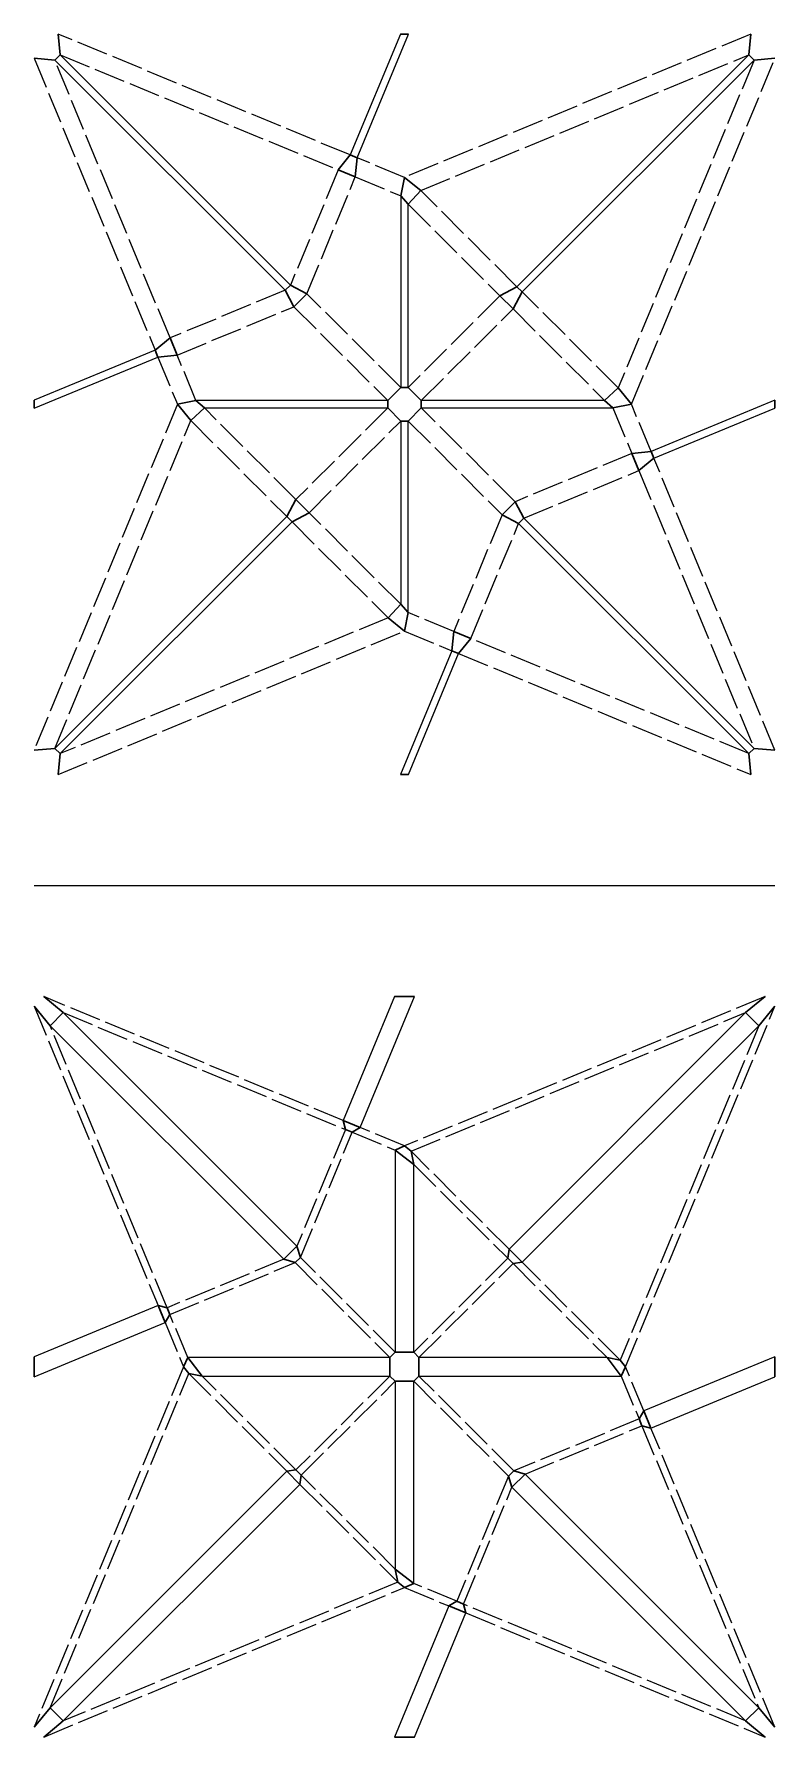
# Model space of a CAD drawing. Header units: millimetres. Extents: x 200 to 260, y 134 to 272.
import ezdxf

# ---------------------------------------------------------------- set-up
doc = ezdxf.new("R2010")
doc.units = ezdxf.units.MM
doc.linetypes.add('DASHEDX2', pattern=[3.048, 2.54, -0.508])
for name, color, linetype, lineweight in [('Border', 7, 'ByLayer', 30), ('Mountain', 1, 'ByLayer', 25), ('Valley', 5, 'DASHEDX2', 25)]:
    doc.layers.add(name, color=color, linetype=linetype, lineweight=lineweight)

msp = doc.modelspace()

# ---------------------------------------------------------------- linework, layer by layer
msp.add_line((199.61, 202.97), (259.61, 202.97))
at = {"layer": 'Border'}
for p, q in [((201.72, 270.29), (201.57, 271.97)), ((229.28, 271.97), (229.93, 271.97)), ((257.65, 271.97), (257.5, 270.29)), ((199.61, 270.01), (201.29, 269.86)), ((201.29, 269.86), (201.72, 270.29)), ((257.5, 270.29), (257.92, 269.86)), ((257.92, 269.86), (259.61, 270.01)), ((225.22, 262.17), (224.24, 260.96)), ((224.24, 260.96), (225.62, 260.39)), ((225.78, 261.94), (225.22, 262.17)), ((225.62, 260.39), (225.78, 261.94)), ((229.61, 260.36), (229.31, 258.86)), ((230.93, 259.28), (229.61, 260.36)), ((229.31, 258.86), (229.91, 258.18)), ((229.91, 258.18), (230.93, 259.28)), ((220.37, 251.63), (219.95, 251.21)), ((219.95, 251.21), (220.65, 249.87)), ((221.71, 250.93), (220.37, 251.63)), ((238.71, 251.5), (237.33, 250.76)), ((239.14, 251.08), (238.71, 251.5)), ((220.65, 249.87), (221.71, 250.93)), ((237.33, 250.76), (238.4, 249.7)), ((238.4, 249.7), (239.14, 251.08)), ((210.62, 247.35), (209.41, 246.36)), ((211.2, 245.96), (210.62, 247.35)), ((209.41, 246.36), (209.64, 245.8)), ((209.64, 245.8), (211.2, 245.96)), ((229.31, 243.33), (228.25, 242.27)), ((229.91, 243.33), (229.31, 243.33)), ((230.97, 242.27), (229.91, 243.33)), ((246.92, 243.3), (245.82, 242.27)), ((247.99, 241.97), (246.92, 243.3)), ((199.61, 241.65), (199.61, 242.3)), ((212.72, 242.27), (211.22, 241.97)), ((211.22, 241.97), (212.3, 240.65)), ((212.3, 240.65), (213.4, 241.67)), ((213.4, 241.67), (212.72, 242.27)), ((228.25, 242.27), (228.25, 241.67)), ((228.25, 241.67), (229.31, 240.61)), ((229.91, 240.61), (230.97, 241.67)), ((230.97, 241.67), (230.97, 242.27)), ((245.82, 242.27), (246.49, 241.67)), ((246.49, 241.67), (247.99, 241.97)), ((259.61, 242.3), (259.61, 241.65)), ((229.31, 240.61), (229.91, 240.61)), ((249.58, 238.14), (248.02, 237.98)), ((248.02, 237.98), (248.6, 236.6)), ((248.6, 236.6), (249.81, 237.59)), ((249.81, 237.59), (249.58, 238.14)), ((220.82, 234.25), (220.08, 232.87)), ((221.88, 233.18), (220.82, 234.25)), ((238.57, 234.07), (237.51, 233.01)), ((239.27, 232.74), (238.57, 234.07)), ((220.08, 232.87), (220.5, 232.44)), ((220.5, 232.44), (221.88, 233.18)), ((237.51, 233.01), (238.85, 232.31)), ((238.85, 232.31), (239.27, 232.74)), ((229.31, 225.76), (228.28, 224.66)), ((229.91, 225.09), (229.31, 225.76)), ((229.61, 223.59), (229.91, 225.09)), ((228.28, 224.66), (229.61, 223.59)), ((233.6, 223.56), (233.44, 222)), ((234.98, 222.98), (233.6, 223.56)), ((233.99, 221.77), (234.98, 222.98)), ((233.44, 222), (233.99, 221.77)), ((201.29, 214.08), (199.61, 213.93)), ((201.72, 213.66), (201.29, 214.08)), ((257.92, 214.08), (257.5, 213.66)), ((259.61, 213.93), (257.92, 214.08)), ((201.57, 211.97), (201.72, 213.66)), ((257.5, 213.66), (257.65, 211.97)), ((229.93, 211.97), (229.28, 211.97)), ((201.97, 192.67), (200.39, 193.97)), ((228.8, 193.97), (230.42, 193.97)), ((258.82, 193.97), (257.24, 192.67)), ((199.61, 193.19), (200.91, 191.61)), ((200.91, 191.61), (201.97, 192.67)), ((257.24, 192.67), (258.3, 191.61)), ((258.3, 191.61), (259.61, 193.19)), ((224.64, 183.93), (224.82, 183.2)), ((226.02, 183.36), (224.64, 183.93)), ((224.82, 183.2), (225.38, 182.98)), ((225.38, 182.98), (226.02, 183.36)), ((229.61, 181.87), (228.86, 181.53)), ((228.86, 181.53), (230.36, 180.37)), ((230.14, 181.44), (229.61, 181.87)), ((230.36, 180.37), (230.14, 181.44)), ((220.9, 173.74), (219.84, 172.68)), ((219.84, 172.68), (220.75, 172.41)), ((220.75, 172.41), (221.18, 172.83)), ((221.18, 172.83), (220.9, 173.74)), ((238.08, 173.5), (237.97, 172.76)), ((237.97, 172.76), (238.4, 172.34)), ((239.14, 172.44), (238.08, 173.5)), ((238.4, 172.34), (239.14, 172.44)), ((210.38, 168.76), (209.65, 168.95)), ((209.65, 168.95), (210.22, 167.56)), ((210.61, 168.2), (210.38, 168.76)), ((210.22, 167.56), (210.61, 168.2)), ((199.61, 163.16), (199.61, 164.79)), ((212.05, 164.72), (211.71, 163.97)), ((213.21, 163.22), (212.05, 164.72)), ((228.86, 165.15), (228.43, 164.72)), ((228.43, 164.72), (228.43, 163.22)), ((230.36, 165.15), (228.86, 165.15)), ((230.78, 164.72), (230.36, 165.15)), ((230.78, 163.22), (230.78, 164.72)), ((247.08, 164.5), (246.01, 164.72)), ((246.01, 164.72), (247.17, 163.22)), ((247.51, 163.97), (247.08, 164.5)), ((259.61, 164.79), (259.61, 163.16)), ((211.71, 163.97), (212.14, 163.44)), ((212.14, 163.44), (213.21, 163.22)), ((228.43, 163.22), (228.86, 162.8)), ((230.36, 162.8), (230.78, 163.22)), ((247.17, 163.22), (247.51, 163.97)), ((228.86, 162.8), (230.36, 162.8)), ((248.99, 160.39), (248.61, 159.74)), ((249.57, 159), (248.99, 160.39)), ((248.61, 159.74), (248.84, 159.19)), ((248.84, 159.19), (249.57, 159)), ((220.82, 155.61), (220.08, 155.51)), ((220.08, 155.51), (221.14, 154.44)), ((221.25, 155.19), (220.82, 155.61)), ((221.14, 154.44), (221.25, 155.19)), ((238.47, 155.54), (238.04, 155.12)), ((238.04, 155.12), (238.31, 154.21)), ((238.31, 154.21), (239.37, 155.27)), ((239.37, 155.27), (238.47, 155.54)), ((230.36, 146.41), (228.86, 147.57)), ((228.86, 147.57), (229.08, 146.51)), ((229.08, 146.51), (229.61, 146.08)), ((229.61, 146.08), (230.36, 146.41)), ((233.84, 144.97), (233.19, 144.59)), ((234.39, 144.74), (233.84, 144.97)), ((233.19, 144.59), (234.58, 144.02)), ((234.58, 144.02), (234.39, 144.74)), ((200.91, 136.34), (199.61, 134.76)), ((200.39, 133.97), (201.97, 135.28)), ((201.97, 135.28), (200.91, 136.34)), ((258.3, 136.34), (257.24, 135.28)), ((257.24, 135.28), (258.82, 133.97)), ((259.61, 134.76), (258.3, 136.34)), ((230.42, 133.97), (228.8, 133.97))]:
    msp.add_line(p, q, dxfattribs=at)
at = {"layer": 'Mountain'}
for p, q in [((229.28, 271.97), (225.22, 262.17)), ((225.78, 261.94), (229.93, 271.97)), ((201.29, 269.86), (219.95, 251.21)), ((220.37, 251.63), (201.72, 270.29)), ((257.5, 270.29), (238.71, 251.5)), ((239.14, 251.08), (257.92, 269.86)), ((229.31, 258.86), (229.31, 243.33)), ((229.91, 243.33), (229.91, 258.18)), ((209.41, 246.36), (199.61, 242.3)), ((199.61, 241.65), (209.64, 245.8)), ((228.25, 242.27), (212.72, 242.27)), ((213.4, 241.67), (228.25, 241.67)), ((245.82, 242.27), (230.97, 242.27)), ((230.97, 241.67), (246.49, 241.67)), ((259.61, 242.3), (249.58, 238.14)), ((249.81, 237.59), (259.61, 241.65)), ((229.31, 240.61), (229.31, 225.76)), ((229.91, 225.09), (229.91, 240.61)), ((220.08, 232.87), (201.29, 214.08)), ((201.72, 213.66), (220.5, 232.44)), ((238.85, 232.31), (257.5, 213.66)), ((257.92, 214.08), (239.27, 232.74)), ((233.44, 222), (229.28, 211.97)), ((229.93, 211.97), (233.99, 221.77)), ((228.8, 193.97), (224.64, 183.93)), ((226.02, 183.36), (230.42, 193.97)), ((220.9, 173.74), (201.97, 192.67)), ((257.24, 192.67), (238.08, 173.5)), ((200.91, 191.61), (219.84, 172.68)), ((239.14, 172.44), (258.3, 191.61)), ((228.86, 181.53), (228.86, 165.15)), ((230.36, 165.15), (230.36, 180.37)), ((209.65, 168.95), (199.61, 164.79)), ((199.61, 163.16), (210.22, 167.56)), ((228.43, 164.72), (212.05, 164.72)), ((246.01, 164.72), (230.78, 164.72)), ((259.61, 164.79), (248.99, 160.39)), ((213.21, 163.22), (228.43, 163.22)), ((230.78, 163.22), (247.17, 163.22)), ((249.57, 159), (259.61, 163.16)), ((228.86, 162.8), (228.86, 147.57)), ((230.36, 146.41), (230.36, 162.8)), ((220.08, 155.51), (200.91, 136.34)), ((258.3, 136.34), (239.37, 155.27)), ((201.97, 135.28), (221.14, 154.44)), ((238.31, 154.21), (257.24, 135.28)), ((233.19, 144.59), (228.8, 133.97)), ((230.42, 133.97), (234.58, 144.02))]:
    msp.add_line(p, q, dxfattribs=at)
at = {"layer": 'Valley'}
for p, q in [((225.22, 262.17), (201.57, 271.97)), ((257.65, 271.97), (229.61, 260.36)), ((199.61, 270.01), (209.41, 246.36)), ((210.62, 247.35), (201.29, 269.86)), ((201.72, 270.29), (224.24, 260.96)), ((230.93, 259.28), (257.5, 270.29)), ((257.92, 269.86), (246.92, 243.3)), ((247.99, 241.97), (259.61, 270.01)), ((224.24, 260.96), (220.37, 251.63)), ((229.61, 260.36), (225.78, 261.94)), ((221.71, 250.93), (225.62, 260.39)), ((225.62, 260.39), (229.31, 258.86)), ((229.91, 258.18), (237.33, 250.76)), ((238.71, 251.5), (230.93, 259.28)), ((219.95, 251.21), (210.62, 247.35)), ((211.2, 245.96), (220.65, 249.87)), ((220.65, 249.87), (228.25, 242.27)), ((229.31, 243.33), (221.71, 250.93)), ((237.33, 250.76), (229.91, 243.33)), ((246.92, 243.3), (239.14, 251.08)), ((230.97, 242.27), (238.4, 249.7)), ((238.4, 249.7), (245.82, 242.27)), ((209.64, 245.8), (211.22, 241.97)), ((212.72, 242.27), (211.2, 245.96)), ((211.22, 241.97), (199.61, 213.93)), ((220.82, 234.25), (213.4, 241.67)), ((228.25, 241.67), (220.82, 234.25)), ((238.57, 234.07), (230.97, 241.67)), ((246.49, 241.67), (248.02, 237.98)), ((249.58, 238.14), (247.99, 241.97)), ((201.29, 214.08), (212.3, 240.65)), ((212.3, 240.65), (220.08, 232.87)), ((221.88, 233.18), (229.31, 240.61)), ((229.91, 240.61), (237.51, 233.01)), ((248.02, 237.98), (238.57, 234.07)), ((259.61, 213.93), (249.81, 237.59)), ((239.27, 232.74), (248.6, 236.6)), ((248.6, 236.6), (257.92, 214.08)), ((220.5, 232.44), (228.28, 224.66)), ((229.31, 225.76), (221.88, 233.18)), ((237.51, 233.01), (233.6, 223.56)), ((234.98, 222.98), (238.85, 232.31)), ((233.6, 223.56), (229.91, 225.09)), ((201.57, 211.97), (229.61, 223.59)), ((228.28, 224.66), (201.72, 213.66)), ((229.61, 223.59), (233.44, 222)), ((257.5, 213.66), (234.98, 222.98)), ((233.99, 221.77), (257.65, 211.97)), ((224.64, 183.93), (200.39, 193.97)), ((258.82, 193.97), (229.61, 181.87)), ((199.61, 193.19), (209.65, 168.95)), ((201.97, 192.67), (224.82, 183.2)), ((230.14, 181.44), (257.24, 192.67)), ((247.51, 163.97), (259.61, 193.19)), ((210.38, 168.76), (200.91, 191.61)), ((258.3, 191.61), (247.08, 164.5)), ((224.82, 183.2), (220.9, 173.74)), ((221.18, 172.83), (225.38, 182.98)), ((225.38, 182.98), (228.86, 181.53)), ((229.61, 181.87), (226.02, 183.36)), ((238.08, 173.5), (230.14, 181.44)), ((230.36, 180.37), (237.97, 172.76)), ((219.84, 172.68), (210.38, 168.76)), ((228.86, 165.15), (221.18, 172.83)), ((237.97, 172.76), (230.36, 165.15)), ((210.61, 168.2), (220.75, 172.41)), ((220.75, 172.41), (228.43, 164.72)), ((230.78, 164.72), (238.4, 172.34)), ((238.4, 172.34), (246.01, 164.72)), ((247.08, 164.5), (239.14, 172.44)), ((210.22, 167.56), (211.71, 163.97)), ((212.05, 164.72), (210.61, 168.2)), ((211.71, 163.97), (199.61, 134.76)), ((200.91, 136.34), (212.14, 163.44)), ((212.14, 163.44), (220.08, 155.51)), ((220.82, 155.61), (213.21, 163.22)), ((228.43, 163.22), (220.82, 155.61)), ((238.47, 155.54), (230.78, 163.22)), ((247.17, 163.22), (248.61, 159.74)), ((248.99, 160.39), (247.51, 163.97)), ((221.25, 155.19), (228.86, 162.8)), ((230.36, 162.8), (238.04, 155.12)), ((248.61, 159.74), (238.47, 155.54)), ((239.37, 155.27), (248.84, 159.19)), ((248.84, 159.19), (258.3, 136.34)), ((259.61, 134.76), (249.57, 159)), ((228.86, 147.57), (221.25, 155.19)), ((238.04, 155.12), (233.84, 144.97)), ((221.14, 154.44), (229.08, 146.51)), ((234.39, 144.74), (238.31, 154.21)), ((229.08, 146.51), (201.97, 135.28)), ((233.84, 144.97), (230.36, 146.41)), ((200.39, 133.97), (229.61, 146.08)), ((229.61, 146.08), (233.19, 144.59)), ((257.24, 135.28), (234.39, 144.74)), ((234.58, 144.02), (258.82, 133.97))]:
    msp.add_line(p, q, dxfattribs=at)

doc.saveas('drawing.dxf')
